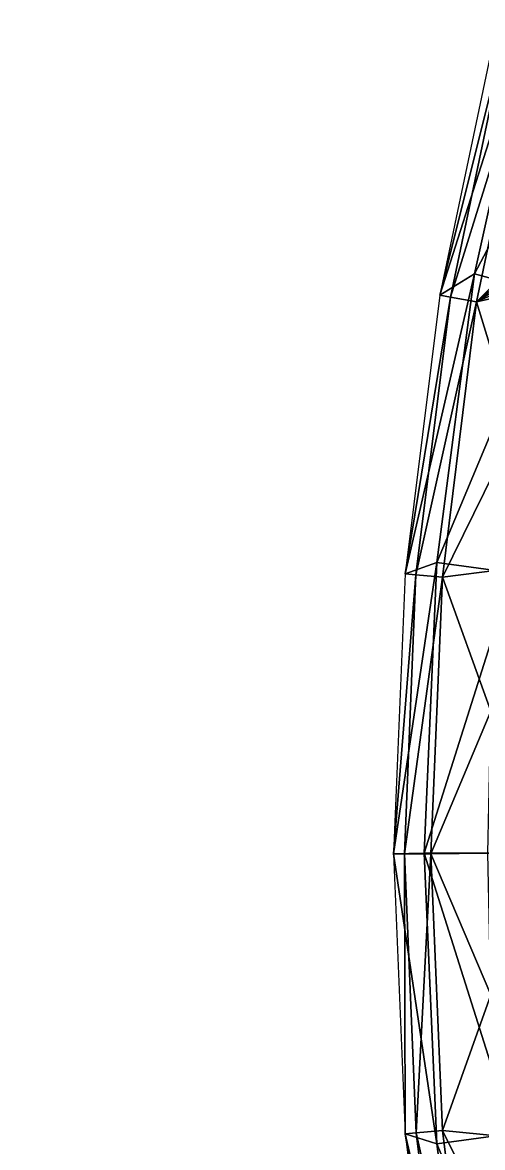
# Model space of a CAD drawing. Units: millimetres at full size, sheet at 1:50. Extents: x -9750 to 9750, y -6680 to 6675.
# Drawn here: x -4336.6 to -4254.9, y 3989.1 to 4188.8 of the extents above; entities that cross this region are included whole.
import ezdxf

# ---------------------------------------------------------------- set-up
doc = ezdxf.new("R2010")
doc.units = ezdxf.units.MM
doc.header["$LTSCALE"] = 50
doc.layers.add('0-A_汎用オブジェクト（実装）', color=4, linetype='Continuous')

msp = doc.modelspace()

# ---------------------------------------------------------------- wipeouts: each hides what was drawn before it
msp.add_wipeout([(-5115.77, 3745.05), (-4015.77, 3745.05), (-4015.77, 5120.05), (-4015.77, 5120.05)])

# ---------------------------------------------------------------- next in the draw order: wipeouts: each hides what was drawn before it
msp.add_wipeout([(-5115.77, 3745.05), (-4015.77, 5120.05), (-5115.77, 5120.05), (-5115.77, 5120.05)])

# ---------------------------------------------------------------- next in the draw order: linework, layer by layer
at = {"layer": '0-A_汎用オブジェクト（実装）'}
for points in [[(-4262.44, 4140.37), (-4256.28, 4144.21), (-4245.07, 4194.89)], [(-4245.07, 4194.89), (-4252.16, 4189.31), (-4262.44, 4140.37)], [(-4232.4, 4189.44), (-4245.07, 4194.89), (-4256.28, 4144.21)], [(-4262.44, 4140.37), (-4250.34, 4188.82), (-4252.16, 4189.31)], [(-4250.34, 4188.82), (-4262.44, 4140.37), (-4260.56, 4140.05)], [(-4260.56, 4140.05), (-4245.74, 4187.58), (-4250.34, 4188.82)], [(-4243.06, 4140.55), (-4232.4, 4189.44), (-4256.28, 4144.21)], [(-4245.74, 4187.58), (-4260.56, 4140.05), (-4255.91, 4139.21)], [(-4242.77, 4152.39), (-4245.74, 4187.58), (-4255.91, 4139.21), (-4242.77, 4152.39), (-4255.91, 4139.21), (-4243.41, 4149.52)], [(-4243.41, 4149.52), (-4255.91, 4139.21), (-4244.13, 4146.66)], [(-4244.13, 4146.66), (-4255.91, 4139.21), (-4244.73, 4144.13)], [(-4268.61, 4090.92), (-4263, 4092.94), (-4256.28, 4144.21)], [(-4256.28, 4144.21), (-4262.44, 4140.37), (-4268.61, 4090.92)], [(-4243.06, 4140.55), (-4256.28, 4144.21), (-4263, 4092.94)], [(-4244.73, 4144.13), (-4255.91, 4139.21), (-4245.24, 4141.59)], [(-4249.03, 4116.67), (-4249.55, 4091.44), (-4243.06, 4141.22), (-4249.03, 4116.67), (-4262, 4090.34), (-4251.74, 4091.64)], [(-4255.91, 4139.21), (-4249.03, 4116.67), (-4245.24, 4141.59)], [(-4268.61, 4090.92), (-4260.56, 4140.05), (-4262.44, 4140.37)], [(-4260.56, 4140.05), (-4268.61, 4090.92), (-4266.69, 4090.77)], [(-4266.69, 4090.77), (-4255.91, 4139.21), (-4260.56, 4140.05)], [(-4255.91, 4139.21), (-4266.69, 4090.77), (-4262, 4090.34)], [(-4263, 4092.94), (-4249.46, 4091.1), (-4243.06, 4140.55)], [(-4262, 4090.34), (-4249.03, 4116.67), (-4255.91, 4139.21)], [(-4270.65, 4041.23), (-4265.24, 4041.37), (-4263, 4092.94)], [(-4263, 4092.94), (-4268.61, 4090.92), (-4270.65, 4041.23)], [(-4249.46, 4091.1), (-4263, 4092.94), (-4265.24, 4041.37)], [(-4265.24, 4041.37), (-4251.59, 4041.37), (-4249.46, 4091.1)], [(-4262, 4090.34), (-4253.37, 4066.54), (-4251.74, 4091.64)], [(-4270.65, 4041.23), (-4266.69, 4090.77), (-4268.61, 4090.92)], [(-4266.69, 4090.77), (-4270.65, 4041.23), (-4268.72, 4041.23)], [(-4268.72, 4041.23), (-4262, 4090.34), (-4266.69, 4090.77)], [(-4262, 4090.34), (-4268.72, 4041.23), (-4264.02, 4041.23)], [(-4264.02, 4041.23), (-4253.37, 4066.54), (-4262, 4090.34)], [(-4253.37, 4066.54), (-4264.02, 4041.23), (-4253.91, 4041.39)], [(-4263, 3989.79), (-4265.24, 4041.37), (-4270.65, 4041.23)], [(-4270.65, 4041.23), (-4268.59, 3991.56), (-4263, 3989.79)], [(-4268.59, 3991.56), (-4268.72, 4041.23), (-4270.65, 4041.23)], [(-4268.72, 4041.23), (-4268.59, 3991.56), (-4266.67, 3991.71)], [(-4266.67, 3991.71), (-4264.02, 4041.23), (-4268.72, 4041.23)], [(-4264.02, 4041.23), (-4266.67, 3991.71), (-4261.98, 3992.14)], [(-4265.24, 4041.37), (-4263, 3989.79), (-4249.46, 3991.64)], [(-4249.46, 3991.64), (-4251.59, 4041.37), (-4265.24, 4041.37)], [(-4264.02, 4041.23), (-4253.37, 4016.24), (-4253.91, 4041.39)], [(-4253.37, 4016.24), (-4264.02, 4041.23), (-4261.98, 3992.14)], [(-4253.37, 4016.24), (-4261.98, 3992.14), (-4251.75, 3991.13)], [(-4268.59, 3991.56), (-4260.53, 3942.47), (-4266.67, 3991.71)], [(-4256.28, 3938.52), (-4263, 3989.79), (-4268.59, 3991.56)], [(-4268.59, 3991.56), (-4262.41, 3942.16), (-4256.28, 3938.52)], [(-4260.53, 3942.47), (-4268.59, 3991.56), (-4262.41, 3942.16)], [(-4266.67, 3991.71), (-4255.88, 3943.32), (-4261.98, 3992.14)], [(-4255.88, 3943.32), (-4266.67, 3991.71), (-4260.53, 3942.47)], [(-4243.06, 3942.18), (-4249.46, 3991.64), (-4263, 3989.79)], [(-4261.98, 3992.14), (-4249.03, 3966.08), (-4251.75, 3991.13)], [(-4249.03, 3966.08), (-4261.98, 3992.14), (-4255.88, 3943.32)], [(-4263, 3989.79), (-4256.28, 3938.52), (-4243.06, 3942.18)]]:
    msp.add_lwpolyline(points, close=True, dxfattribs=at)

doc.saveas('drawing.dxf')
